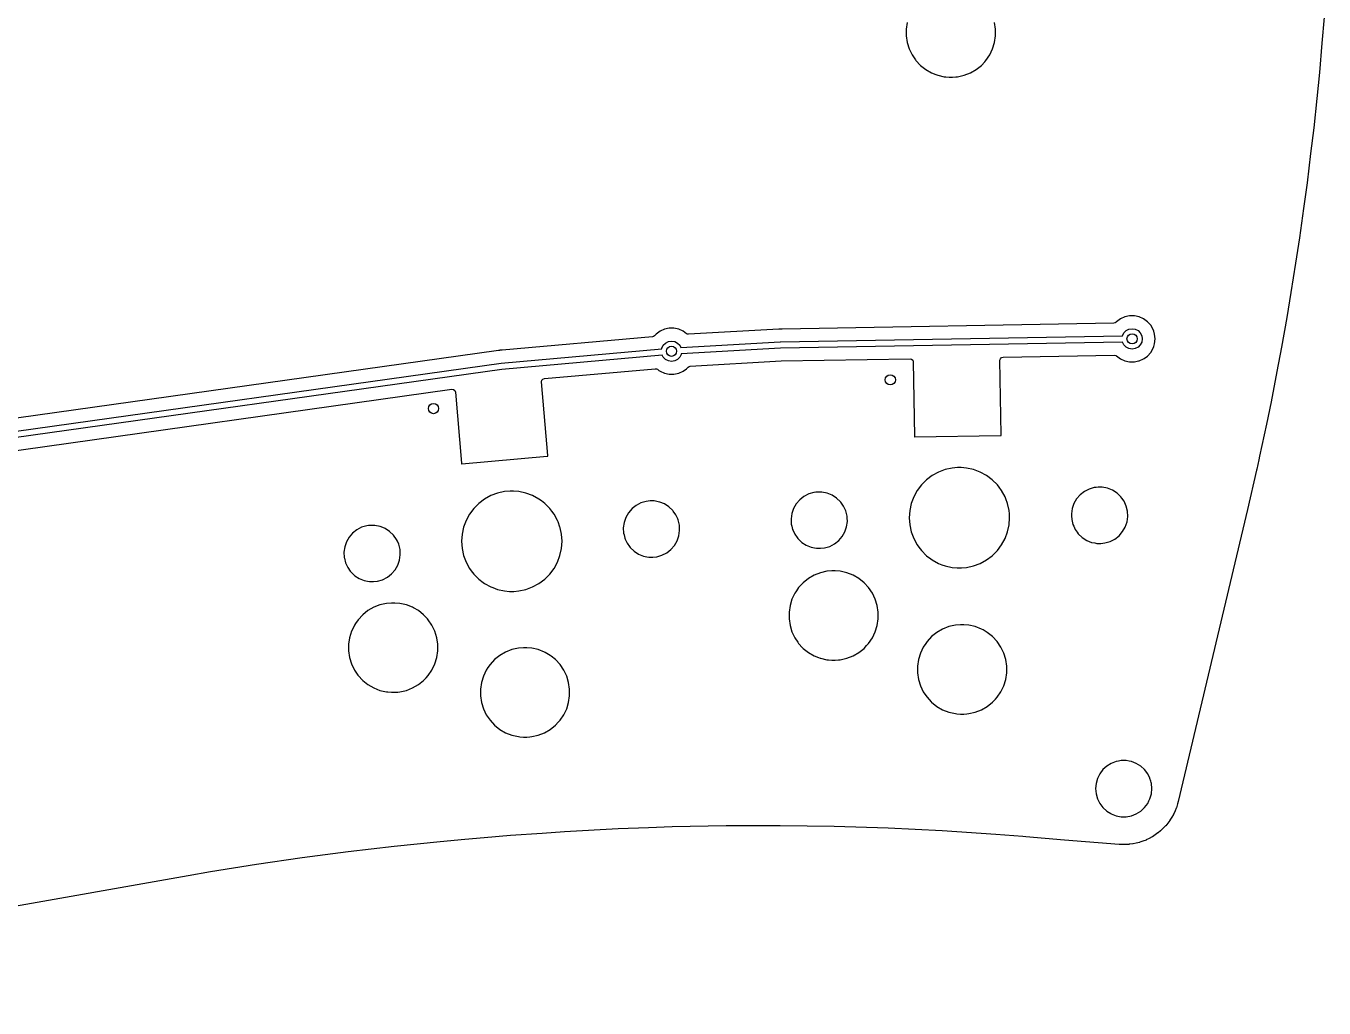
# Model space of a CAD drawing. Extents: x 1.95 to 9.87, y -5.96 to -1.39.
# Drawn here: x 7.847 to 9.851, y -5.888 to -4.372 of the extents above; entities that cross this region are included whole.
import ezdxf

# ---------------------------------------------------------------- set-up
doc = ezdxf.new("R2010")
doc.units = 0
doc.header["$MEASUREMENT"] = 0
doc.layers.add('BLACK', color=7, linetype='CONTINUOUS')

msp = doc.modelspace()

# ---------------------------------------------------------------- linework, layer by layer
at = {"layer": 'BLACK', "linetype": 'CONTINUOUS'}
for p, q in [((9.20792, -4.36652), (9.20638, -4.37673)), ((9.34421, -4.37673), (9.34267, -4.36652)), ((9.8515, -4.3582), (9.8482, -4.39845)), ((9.20638, -4.37673), (9.20638, -4.38706)), ((9.20638, -4.38706), (9.20792, -4.39727)), ((9.34267, -4.39727), (9.34421, -4.38706)), ((9.34421, -4.38706), (9.34421, -4.37673)), ((9.20792, -4.39727), (9.21096, -4.40714)), ((9.21096, -4.40714), (9.21544, -4.41645)), ((9.33515, -4.41645), (9.33963, -4.40714)), ((9.33963, -4.40714), (9.34267, -4.39727)), ((9.8482, -4.39847), (9.84425, -4.44354)), ((9.8482, -4.39845), (9.8482, -4.39847)), ((9.21544, -4.41645), (9.22058, -4.42398)), ((9.22058, -4.42398), (9.22126, -4.42499)), ((9.22126, -4.42499), (9.22828, -4.43255)), ((9.3223, -4.43256), (9.32759, -4.42686)), ((9.32759, -4.42686), (9.32933, -4.42499)), ((9.32933, -4.42499), (9.33515, -4.41645)), ((9.32933, -4.42499), (9.32933, -4.42499)), ((9.32933, -4.42499), (9.32933, -4.42499)), ((9.22828, -4.43255), (9.22829, -4.43256)), ((9.22829, -4.43256), (9.23636, -4.439)), ((9.23636, -4.439), (9.24531, -4.44416)), ((9.24531, -4.44416), (9.25193, -4.44676)), ((9.25193, -4.44676), (9.25489, -4.44792)), ((9.25489, -4.44792), (9.25492, -4.44794)), ((9.25492, -4.44794), (9.26499, -4.45023)), ((9.26499, -4.45023), (9.2672, -4.4504)), ((9.2672, -4.4504), (9.27272, -4.45081)), ((9.27787, -4.45081), (9.2827, -4.45045)), ((9.2827, -4.45045), (9.2856, -4.45023)), ((9.2856, -4.45023), (9.29567, -4.44794)), ((9.29567, -4.44794), (9.30528, -4.44416)), ((9.30528, -4.44416), (9.31423, -4.439)), ((9.31423, -4.439), (9.3223, -4.43256)), ((9.84425, -4.4436), (9.84024, -4.48366)), ((9.84425, -4.44354), (9.84425, -4.4436)), ((9.27272, -4.45081), (9.27272, -4.45081)), ((9.27272, -4.45081), (9.27787, -4.45081)), ((9.27787, -4.45081), (9.27787, -4.45081)), ((9.84024, -4.48369), (9.83551, -4.5288)), ((9.84024, -4.48366), (9.84024, -4.48369)), ((9.83551, -4.52886), (9.83081, -4.56868)), ((9.83551, -4.5288), (9.83551, -4.52886)), ((9.83081, -4.5687), (9.82529, -4.61389)), ((9.83081, -4.56868), (9.83081, -4.5687)), ((9.82528, -4.61396), (9.81991, -4.65344)), ((9.82529, -4.61389), (9.82528, -4.61396)), ((9.81991, -4.65346), (9.81359, -4.6988)), ((9.81991, -4.65344), (9.81991, -4.65346)), ((9.81358, -4.69887), (9.80757, -4.73788)), ((9.81359, -4.6988), (9.81358, -4.69887)), ((9.80757, -4.7379), (9.80041, -4.7835)), ((9.80757, -4.73788), (9.80757, -4.7379)), ((9.8004, -4.78357), (9.7938, -4.82188)), ((9.80041, -4.7835), (9.8004, -4.78357)), ((9.52697, -4.83086), (9.01477, -4.8398)), ((9.52891, -4.83042), (9.52697, -4.83086)), ((9.53052, -4.82925), (9.52891, -4.83042)), ((9.53119, -4.8285), (9.53052, -4.82925)), ((9.53722, -4.82412), (9.53119, -4.8285)), ((9.54402, -4.82109), (9.53722, -4.82412)), ((9.55131, -4.81954), (9.54402, -4.82109)), ((9.55877, -4.81954), (9.55131, -4.81954)), ((9.55131, -4.81954), (9.55131, -4.81954)), ((9.56606, -4.82109), (9.55877, -4.81954)), ((9.55877, -4.81954), (9.55877, -4.81954)), ((9.57286, -4.82412), (9.56606, -4.82109)), ((9.57889, -4.8285), (9.57286, -4.82412)), ((9.58388, -4.83404), (9.57889, -4.8285)), ((9.79379, -4.82189), (9.78575, -4.86795)), ((9.7938, -4.82188), (9.79379, -4.82189)), ((8.81741, -4.85043), (8.81596, -4.85153)), ((8.81994, -4.84761), (8.81741, -4.85043)), ((8.82597, -4.84323), (8.81994, -4.84761)), ((8.83278, -4.8402), (8.82597, -4.84323)), ((8.84007, -4.83865), (8.83278, -4.8402)), ((8.84752, -4.83865), (8.84007, -4.83865)), ((8.84007, -4.83865), (8.84007, -4.83865)), ((8.85481, -4.8402), (8.84752, -4.83865)), ((8.84752, -4.83865), (8.84752, -4.83865)), ((8.86162, -4.84323), (8.85481, -4.8402)), ((8.86683, -4.84701), (8.86162, -4.84323)), ((8.86832, -4.84775), (8.86683, -4.84701)), ((8.86998, -4.84794), (8.86832, -4.84775)), ((9.00939, -4.83996), (8.86998, -4.84794)), ((9.00981, -4.83992), (9.00939, -4.83996)), ((9.01008, -4.83988), (9.00981, -4.83992)), ((9.01105, -4.83987), (9.01008, -4.83988)), ((9.01124, -4.83986), (9.01105, -4.83987)), ((9.01378, -4.83971), (9.01124, -4.83986)), ((9.01198, -4.85956), (9.54003, -4.85034)), ((9.01477, -4.8398), (9.01378, -4.83971)), ((9.54003, -4.85034), (9.54006, -4.85013)), ((9.54006, -4.85013), (9.5423, -4.84574)), ((9.5423, -4.84574), (9.54578, -4.84225)), ((9.54578, -4.84225), (9.55017, -4.84002)), ((9.55017, -4.84002), (9.55504, -4.83924)), ((9.55504, -4.83924), (9.55991, -4.84002)), ((9.55991, -4.84002), (9.5643, -4.84225)), ((9.5643, -4.84225), (9.56778, -4.84574)), ((9.56778, -4.84574), (9.57002, -4.85013)), ((9.57002, -4.85013), (9.57079, -4.85499)), ((9.58761, -4.84049), (9.58388, -4.83404)), ((9.5885, -4.84323), (9.58761, -4.84049)), ((9.58991, -4.84758), (9.5885, -4.84323)), ((9.59069, -4.85499), (9.58991, -4.84758)), ((8.58076, -4.89223), (8.82861, -4.87054)), ((8.81421, -4.85202), (8.58197, -4.87234)), ((8.81596, -4.85153), (8.81421, -4.85202)), ((8.82861, -4.87054), (8.82882, -4.86923)), ((8.82882, -4.86923), (8.83106, -4.86484)), ((8.83106, -4.86484), (8.83454, -4.86136)), ((8.83454, -4.86136), (8.83893, -4.85912)), ((8.83893, -4.85912), (8.8438, -4.85835)), ((8.8438, -4.85835), (8.84866, -4.85912)), ((8.84866, -4.85912), (8.85305, -4.86136)), ((8.85305, -4.86136), (8.85654, -4.86484)), ((8.85654, -4.86484), (8.85832, -4.86834)), ((8.85832, -4.86834), (9.01178, -4.85956)), ((9.01225, -4.8694), (8.8589, -4.87817)), ((9.01178, -4.85956), (9.01192, -4.85958)), ((9.01192, -4.85958), (9.01198, -4.85956)), ((9.54023, -4.86018), (9.01225, -4.8694)), ((9.5423, -4.86425), (9.54023, -4.86018)), ((9.54578, -4.86773), (9.5423, -4.86425)), ((9.55017, -4.86997), (9.54578, -4.86773)), ((9.55504, -4.87074), (9.55017, -4.86997)), ((9.55991, -4.86997), (9.55504, -4.87074)), ((9.5643, -4.86773), (9.55991, -4.86997)), ((9.56778, -4.86425), (9.5643, -4.86773)), ((9.57002, -4.85986), (9.56778, -4.86425)), ((9.57079, -4.85499), (9.57002, -4.85986)), ((9.58388, -4.87595), (9.58761, -4.86949)), ((9.58761, -4.86949), (9.58856, -4.86657)), ((9.58856, -4.86657), (9.58991, -4.8624)), ((9.58991, -4.8624), (9.59069, -4.85499)), ((9.78574, -4.86802), (9.77867, -4.90514)), ((9.78575, -4.86795), (9.78574, -4.86802)), ((8.57669, -4.87289), (7.67052, -5.00025)), ((8.57704, -4.87283), (8.57669, -4.87289)), ((8.5775, -4.87273), (8.57704, -4.87283)), ((8.57827, -4.87266), (8.5775, -4.87273)), ((8.57853, -4.87263), (8.57827, -4.87266)), ((8.58084, -4.87231), (8.57853, -4.87263)), ((8.58101, -4.87233), (8.58084, -4.87231)), ((8.58197, -4.87234), (8.58101, -4.87233)), ((8.82952, -4.88034), (8.58175, -4.90202)), ((8.83106, -4.88336), (8.82952, -4.88034)), ((8.83454, -4.88684), (8.83106, -4.88336)), ((8.83893, -4.88908), (8.83454, -4.88684)), ((8.8438, -4.88985), (8.83893, -4.88908)), ((8.84866, -4.88908), (8.8438, -4.88985)), ((8.85305, -4.88684), (8.84866, -4.88908)), ((8.85654, -4.88336), (8.85305, -4.88684)), ((8.85877, -4.87897), (8.85654, -4.88336)), ((8.8589, -4.87817), (8.85877, -4.87897)), ((8.87268, -4.89712), (9.01289, -4.8891)), ((9.01289, -4.8891), (9.01308, -4.88909)), ((9.01308, -4.88909), (9.21212, -4.88562)), ((9.21212, -4.88562), (9.21457, -4.88623)), ((9.21457, -4.88623), (9.21639, -4.88798)), ((9.21639, -4.88798), (9.21709, -4.89041)), ((9.21709, -4.89041), (9.21909, -5.00542)), ((9.35096, -4.88807), (9.35158, -4.88562)), ((9.35297, -5.00306), (9.35096, -4.88807)), ((9.35158, -4.88562), (9.35333, -4.8838)), ((9.35333, -4.8838), (9.35576, -4.88311)), ((9.35576, -4.88311), (9.52769, -4.88011)), ((9.52769, -4.88011), (9.52972, -4.88051)), ((9.52972, -4.88051), (9.53073, -4.88124)), ((9.53073, -4.88124), (9.53077, -4.88118)), ((9.53077, -4.88118), (9.53722, -4.88586)), ((9.53722, -4.88586), (9.54402, -4.8889)), ((9.54402, -4.8889), (9.55131, -4.89045)), ((9.55131, -4.89045), (9.55131, -4.89045)), ((9.55131, -4.89045), (9.55877, -4.89045)), ((9.55877, -4.89045), (9.56514, -4.88909)), ((9.55877, -4.89045), (9.55877, -4.89045)), ((9.56514, -4.88909), (9.56606, -4.8889)), ((9.56606, -4.8889), (9.57286, -4.88586)), ((9.57286, -4.88586), (9.57361, -4.88532)), ((9.57361, -4.88532), (9.57889, -4.88148)), ((9.57889, -4.88148), (9.58388, -4.87595)), ((7.66064, -5.02153), (8.5805, -4.89225)), ((8.58175, -4.90202), (7.66201, -5.03128)), ((8.5805, -4.89225), (8.58068, -4.89226)), ((8.58068, -4.89226), (8.58076, -4.89223)), ((8.64734, -4.91606), (8.81858, -4.90108)), ((8.81858, -4.90108), (8.82031, -4.90124)), ((8.82031, -4.90124), (8.82187, -4.90199)), ((8.82187, -4.90199), (8.82431, -4.90377)), ((8.82431, -4.90377), (8.82597, -4.90497)), ((8.82597, -4.90497), (8.83278, -4.908)), ((8.83278, -4.908), (8.84007, -4.90955)), ((8.84007, -4.90955), (8.84007, -4.90955)), ((8.84007, -4.90955), (8.84752, -4.90955)), ((8.84752, -4.90955), (8.85238, -4.90852)), ((8.84752, -4.90955), (8.84752, -4.90955)), ((8.85238, -4.90852), (8.85481, -4.908)), ((8.85481, -4.908), (8.86162, -4.90497)), ((8.86162, -4.90497), (8.86698, -4.90108)), ((8.86698, -4.90108), (8.86765, -4.90059)), ((8.86765, -4.90059), (8.86933, -4.89872)), ((8.86933, -4.89872), (8.87085, -4.89759)), ((8.87085, -4.89759), (8.87268, -4.89712)), ((9.77866, -4.90515), (9.76963, -4.95213)), ((9.77867, -4.90514), (9.77866, -4.90515)), ((8.6429, -4.92135), (8.64334, -4.91886)), ((8.65285, -5.03505), (8.6429, -4.92135)), ((8.64334, -4.91886), (8.64496, -4.91693)), ((8.64496, -4.91693), (8.64734, -4.91606)), ((7.67745, -5.04901), (8.50433, -4.9328)), ((8.50433, -4.9328), (8.50692, -4.93314)), ((8.50692, -4.93314), (8.50896, -4.93476)), ((8.50896, -4.93476), (8.50988, -4.93721)), ((8.50988, -4.93721), (8.51946, -5.04675)), ((9.76962, -4.95221), (9.76241, -4.98669)), ((9.76963, -4.95213), (9.76962, -4.95221)), ((9.76241, -4.98669), (9.75205, -5.03603)), ((9.21909, -5.00542), (9.21909, -5.00545)), ((9.21909, -5.00545), (9.21911, -5.00638)), ((9.21911, -5.00638), (9.21911, -5.00638)), ((9.21911, -5.00638), (9.21912, -5.0064)), ((9.21912, -5.0064), (9.21913, -5.0064)), ((9.21913, -5.0064), (9.2195, -5.00639)), ((9.21913, -5.0064), (9.21913, -5.0064)), ((9.2195, -5.00639), (9.35199, -5.00408)), ((9.35199, -5.00408), (9.352, -5.00408)), ((9.352, -5.00408), (9.35297, -5.00406)), ((9.352, -5.00408), (9.352, -5.00408)), ((9.35297, -5.00307), (9.35297, -5.00306)), ((9.35299, -5.00404), (9.35297, -5.00307)), ((9.35297, -5.00307), (9.35297, -5.00307)), ((9.35297, -5.00406), (9.35297, -5.00407)), ((9.35297, -5.00407), (9.35298, -5.00406)), ((9.35298, -5.00406), (9.35299, -5.00406)), ((9.35299, -5.00405), (9.35299, -5.00404)), ((9.35299, -5.00406), (9.35299, -5.00405)), ((8.51946, -5.04675), (8.51946, -5.04677)), ((8.51946, -5.04677), (8.51954, -5.0477)), ((8.51954, -5.0477), (8.51955, -5.04771)), ((8.51955, -5.04771), (8.51955, -5.04772)), ((8.51955, -5.04772), (8.51956, -5.04772)), ((8.51956, -5.04772), (8.51988, -5.04769)), ((8.51956, -5.04772), (8.51956, -5.04772)), ((8.51956, -5.04772), (8.51956, -5.04772)), ((8.51956, -5.04772), (8.51956, -5.04772)), ((8.51988, -5.04769), (8.51989, -5.04769)), ((8.51989, -5.04769), (8.65194, -5.03614)), ((8.65194, -5.03614), (8.65195, -5.03614)), ((8.65195, -5.03614), (8.65291, -5.03606)), ((8.65195, -5.03614), (8.65195, -5.03614)), ((8.65285, -5.03507), (8.65285, -5.03505)), ((8.6529, -5.03567), (8.65285, -5.03507)), ((8.65295, -5.03597), (8.6529, -5.03567)), ((8.65291, -5.03606), (8.65293, -5.03605)), ((8.65291, -5.03606), (8.65291, -5.03606)), ((8.65291, -5.03606), (8.65291, -5.03606)), ((8.65293, -5.03605), (8.65294, -5.036)), ((8.65293, -5.03605), (8.65293, -5.03605)), ((8.65294, -5.036), (8.65295, -5.03597)), ((9.75076, -5.04168), (9.74746, -5.05618)), ((9.75203, -5.03611), (9.75076, -5.04168)), ((9.75205, -5.03603), (9.75203, -5.03611)), ((9.24644, -5.06594), (9.23758, -5.07257)), ((9.25615, -5.06063), (9.24644, -5.06594)), ((9.26652, -5.05677), (9.25615, -5.06063)), ((9.27733, -5.05441), (9.26652, -5.05677)), ((9.28561, -5.05382), (9.27733, -5.05441)), ((9.29114, -5.05382), (9.28561, -5.05382)), ((9.28561, -5.05382), (9.28561, -5.05382)), ((9.29941, -5.05441), (9.29114, -5.05382)), ((9.29114, -5.05382), (9.29114, -5.05382)), ((9.31022, -5.05677), (9.29941, -5.05441)), ((9.32059, -5.06063), (9.31022, -5.05677)), ((9.3303, -5.06594), (9.32059, -5.06063)), ((9.33039, -5.066), (9.3303, -5.06594)), ((9.33916, -5.07257), (9.33039, -5.066)), ((9.74708, -5.05788), (9.73325, -5.11852)), ((9.74746, -5.05618), (9.74708, -5.05788)), ((9.74708, -5.05788), (9.74708, -5.05788)), ((8.58604, -5.09079), (8.57523, -5.09314)), ((8.59432, -5.0902), (8.58604, -5.09079)), ((8.59984, -5.0902), (8.59432, -5.0902)), ((8.59432, -5.0902), (8.59432, -5.0902)), ((8.60812, -5.09079), (8.59984, -5.0902)), ((8.59984, -5.0902), (8.59984, -5.0902)), ((8.61893, -5.09314), (8.60812, -5.09079)), ((9.06637, -5.09193), (9.06363, -5.09219)), ((9.0698, -5.0916), (9.06637, -5.09193)), ((9.07601, -5.0916), (9.0698, -5.0916)), ((9.08414, -5.09317), (9.07601, -5.0916)), ((9.07601, -5.0916), (9.07601, -5.0916)), ((9.22312, -5.08925), (9.21782, -5.09896)), ((9.22976, -5.08039), (9.22312, -5.08925)), ((9.23758, -5.07257), (9.22976, -5.08039)), ((9.34699, -5.08039), (9.33916, -5.07257)), ((9.34972, -5.08404), (9.34699, -5.08039)), ((9.35362, -5.08925), (9.34972, -5.08404)), ((9.35892, -5.09896), (9.35362, -5.08925)), ((9.48132, -5.09076), (9.47482, -5.09588)), ((9.48869, -5.08697), (9.48132, -5.09076)), ((9.49663, -5.08463), (9.48869, -5.08697)), ((9.49938, -5.08437), (9.49663, -5.08463)), ((9.50281, -5.08404), (9.49938, -5.08437)), ((9.50902, -5.08404), (9.50281, -5.08404)), ((9.51715, -5.08561), (9.50902, -5.08404)), ((9.50902, -5.08404), (9.50902, -5.08404)), ((9.51731, -5.08568), (9.51715, -5.08561)), ((9.51715, -5.08561), (9.51715, -5.08561)), ((9.51715, -5.08561), (9.51715, -5.08561)), ((9.52483, -5.08869), (9.51731, -5.08568)), ((9.5318, -5.09316), (9.52483, -5.08869)), ((8.54629, -5.10895), (8.53847, -5.11677)), ((8.55515, -5.10231), (8.54629, -5.10895)), ((8.56486, -5.09701), (8.55515, -5.10231)), ((8.57523, -5.09314), (8.56486, -5.09701)), ((8.6293, -5.09701), (8.61893, -5.09314)), ((8.63901, -5.10231), (8.6293, -5.09701)), ((8.64278, -5.10514), (8.63901, -5.10231)), ((8.64787, -5.10895), (8.64278, -5.10514)), ((8.6557, -5.11677), (8.64787, -5.10895)), ((8.78924, -5.11205), (8.78273, -5.11716)), ((8.7966, -5.10825), (8.78924, -5.11205)), ((8.80455, -5.10592), (8.7966, -5.10825)), ((8.80762, -5.10562), (8.80455, -5.10592)), ((8.81073, -5.10533), (8.80762, -5.10562)), ((8.81693, -5.10533), (8.81073, -5.10533)), ((8.82507, -5.10689), (8.81693, -5.10533)), ((8.81693, -5.10533), (8.81693, -5.10533)), ((8.82556, -5.10709), (8.82507, -5.10689)), ((8.82507, -5.10689), (8.82507, -5.10689)), ((8.82507, -5.10689), (8.82507, -5.10689)), ((8.83275, -5.10997), (8.82556, -5.10709)), ((8.83972, -5.11445), (8.83275, -5.10997)), ((9.03639, -5.1097), (9.03225, -5.11687)), ((9.04181, -5.10344), (9.03639, -5.1097)), ((9.04832, -5.09832), (9.04181, -5.10344)), ((9.05568, -5.09452), (9.04832, -5.09832)), ((9.06363, -5.09219), (9.05568, -5.09452)), ((9.08431, -5.09323), (9.08414, -5.09317)), ((9.08414, -5.09317), (9.08414, -5.09317)), ((9.08414, -5.09317), (9.08414, -5.09317)), ((9.09183, -5.09625), (9.08431, -5.09323)), ((9.0988, -5.10072), (9.09183, -5.09625)), ((9.10479, -5.10644), (9.0988, -5.10072)), ((9.0988, -5.10072), (9.0988, -5.10072)), ((9.0988, -5.10072), (9.0988, -5.10072)), ((9.10512, -5.10689), (9.10479, -5.10644)), ((9.10959, -5.11318), (9.10512, -5.10689)), ((9.21395, -5.10933), (9.2116, -5.12015)), ((9.21782, -5.09896), (9.21395, -5.10933)), ((9.36011, -5.10214), (9.35892, -5.09896)), ((9.36279, -5.10933), (9.36011, -5.10214)), ((9.36514, -5.12015), (9.36279, -5.10933)), ((9.46525, -5.10931), (9.46254, -5.11714)), ((9.46939, -5.10214), (9.46525, -5.10931)), ((9.47482, -5.09588), (9.46939, -5.10214)), ((9.53779, -5.09888), (9.5318, -5.09316)), ((9.5318, -5.09316), (9.5318, -5.09316)), ((9.5318, -5.09316), (9.5318, -5.09316)), ((9.53915, -5.10079), (9.53779, -5.09888)), ((9.5426, -5.10562), (9.53915, -5.10079)), ((9.54604, -5.11316), (9.5426, -5.10562)), ((9.5426, -5.10562), (9.5426, -5.10562)), ((9.5426, -5.10562), (9.5426, -5.10562)), ((8.53183, -5.12563), (8.52653, -5.13534)), ((8.53847, -5.11677), (8.53183, -5.12563)), ((8.65907, -5.12127), (8.6557, -5.11677)), ((8.66233, -5.12563), (8.65907, -5.12127)), ((8.66763, -5.13534), (8.66233, -5.12563)), ((8.77317, -5.13059), (8.77046, -5.13842)), ((8.77731, -5.12342), (8.77317, -5.13059)), ((8.78273, -5.11716), (8.77731, -5.12342)), ((8.84571, -5.12016), (8.83972, -5.11445)), ((8.83972, -5.11445), (8.83972, -5.11445)), ((8.83972, -5.11445), (8.83972, -5.11445)), ((8.84645, -5.12121), (8.84571, -5.12016)), ((8.85052, -5.12691), (8.84645, -5.12121)), ((8.85325, -5.13289), (8.85052, -5.12691)), ((8.85052, -5.12691), (8.85052, -5.12691)), ((8.85052, -5.12691), (8.85052, -5.12691)), ((9.02954, -5.12469), (9.02836, -5.13289)), ((9.03225, -5.11687), (9.02954, -5.12469)), ((9.11303, -5.12072), (9.10959, -5.11318)), ((9.10959, -5.11318), (9.10959, -5.11318)), ((9.10959, -5.11318), (9.10959, -5.11318)), ((9.11499, -5.12876), (9.11303, -5.12072)), ((9.1151, -5.13118), (9.11499, -5.12876)), ((9.11538, -5.13704), (9.1151, -5.13118)), ((9.2116, -5.12015), (9.21081, -5.13118)), ((9.21081, -5.13118), (9.2116, -5.14222)), ((9.36551, -5.12533), (9.36514, -5.12015)), ((9.36514, -5.14222), (9.36593, -5.13118)), ((9.36593, -5.13118), (9.36551, -5.12533)), ((9.46254, -5.11714), (9.46136, -5.12533)), ((9.46136, -5.12533), (9.46153, -5.12887)), ((9.46136, -5.12533), (9.46136, -5.12533)), ((9.46153, -5.12887), (9.46176, -5.1336)), ((9.54799, -5.12121), (9.54604, -5.11316)), ((9.54721, -5.13767), (9.54838, -5.12948)), ((9.54838, -5.12948), (9.54799, -5.12121)), ((9.73324, -5.11856), (9.62642, -5.56937)), ((9.73325, -5.11852), (9.73324, -5.11856)), ((8.35782, -5.14979), (8.35131, -5.15491)), ((8.36518, -5.146), (8.35782, -5.14979)), ((8.37313, -5.14366), (8.36518, -5.146)), ((8.37587, -5.1434), (8.37313, -5.14366)), ((8.37931, -5.14307), (8.37587, -5.1434)), ((8.38551, -5.14307), (8.37931, -5.14307)), ((8.39364, -5.14464), (8.38551, -5.14307)), ((8.38551, -5.14307), (8.38551, -5.14307)), ((8.39557, -5.14541), (8.39364, -5.14464)), ((8.39364, -5.14464), (8.39364, -5.14464)), ((8.39364, -5.14464), (8.39364, -5.14464)), ((8.40133, -5.14772), (8.39557, -5.14541)), ((8.4083, -5.15219), (8.40133, -5.14772)), ((8.41429, -5.15791), (8.4083, -5.15219)), ((8.4083, -5.15219), (8.4083, -5.15219)), ((8.4083, -5.15219), (8.4083, -5.15219)), ((8.52266, -5.14571), (8.52031, -5.15652)), ((8.52653, -5.13534), (8.52266, -5.14571)), ((8.66853, -5.13774), (8.66763, -5.13534)), ((8.6715, -5.14571), (8.66853, -5.13774)), ((8.6717, -5.14662), (8.6715, -5.14571)), ((8.67385, -5.15652), (8.6717, -5.14662)), ((8.77046, -5.13842), (8.76928, -5.14662)), ((8.76928, -5.14662), (8.76968, -5.15489)), ((8.85396, -5.13444), (8.85325, -5.13289)), ((8.85591, -5.14249), (8.85396, -5.13444)), ((8.85513, -5.15896), (8.8563, -5.15076)), ((8.8563, -5.15076), (8.85591, -5.14249)), ((9.02836, -5.13289), (9.02836, -5.13289)), ((9.02836, -5.13289), (9.02848, -5.13534)), ((9.02848, -5.13534), (9.02875, -5.14116)), ((9.02875, -5.14116), (9.02955, -5.14445)), ((9.02955, -5.14445), (9.03071, -5.14921)), ((9.03071, -5.14921), (9.03158, -5.15111)), ((9.03158, -5.15111), (9.03415, -5.15674)), ((9.11149, -5.15306), (9.1142, -5.14523)), ((9.1142, -5.14523), (9.11538, -5.13704)), ((9.2116, -5.14222), (9.21395, -5.15303)), ((9.36279, -5.15303), (9.36514, -5.14222)), ((9.46176, -5.1336), (9.46177, -5.13367)), ((9.46177, -5.13367), (9.46371, -5.14165)), ((9.46371, -5.14165), (9.46499, -5.14445)), ((9.46499, -5.14445), (9.46715, -5.14918)), ((9.46715, -5.14918), (9.47007, -5.15328)), ((9.54036, -5.15267), (9.5445, -5.1455)), ((9.5445, -5.1455), (9.54721, -5.13767)), ((8.34175, -5.16834), (8.33904, -5.17616)), ((8.34589, -5.16117), (8.34175, -5.16834)), ((8.35131, -5.15491), (8.34589, -5.16117)), ((8.41909, -5.16465), (8.41429, -5.15791)), ((8.41429, -5.15791), (8.41429, -5.15791)), ((8.42042, -5.16756), (8.41909, -5.16465)), ((8.41909, -5.16465), (8.41909, -5.16465)), ((8.41909, -5.16465), (8.41909, -5.16465)), ((8.42253, -5.17219), (8.42042, -5.16756)), ((8.42449, -5.18024), (8.42253, -5.17219)), ((8.52031, -5.15652), (8.51952, -5.16756)), ((8.51952, -5.16756), (8.52031, -5.1786)), ((8.67464, -5.16756), (8.67385, -5.15652)), ((8.67385, -5.1786), (8.67464, -5.16756)), ((8.76968, -5.15489), (8.77036, -5.15772)), ((8.77036, -5.15772), (8.77163, -5.16294)), ((8.77163, -5.16294), (8.77233, -5.16446)), ((8.77233, -5.16446), (8.77507, -5.17047)), ((8.77507, -5.17047), (8.77863, -5.17547)), ((8.84828, -5.17396), (8.85242, -5.16678)), ((8.85242, -5.16678), (8.85513, -5.15896)), ((9.03415, -5.15674), (9.03768, -5.16171)), ((9.03768, -5.16171), (9.03895, -5.16349)), ((9.03895, -5.16349), (9.04494, -5.1692)), ((9.04494, -5.1692), (9.04494, -5.1692)), ((9.04494, -5.1692), (9.04494, -5.1692)), ((9.04494, -5.1692), (9.05191, -5.17368)), ((9.08806, -5.1754), (9.09542, -5.17161)), ((9.09542, -5.17161), (9.10193, -5.16649)), ((9.10193, -5.16649), (9.10735, -5.16023)), ((9.10735, -5.16023), (9.11149, -5.15306)), ((9.21395, -5.15303), (9.21782, -5.1634)), ((9.21782, -5.1634), (9.22312, -5.17312)), ((9.35362, -5.17312), (9.35892, -5.1634)), ((9.35892, -5.1634), (9.36279, -5.15303)), ((9.47007, -5.15328), (9.47195, -5.15593)), ((9.47195, -5.15593), (9.47795, -5.16164)), ((9.47795, -5.16164), (9.47795, -5.16164)), ((9.47795, -5.16164), (9.47795, -5.16164)), ((9.47795, -5.16164), (9.48491, -5.16612)), ((9.48491, -5.16612), (9.48491, -5.16612)), ((9.48491, -5.16612), (9.4926, -5.1692)), ((9.4926, -5.1692), (9.49767, -5.17018)), ((9.49767, -5.17018), (9.50073, -5.17077)), ((9.50073, -5.17077), (9.50073, -5.17077)), ((9.50073, -5.17077), (9.50694, -5.17077)), ((9.50694, -5.17077), (9.51312, -5.17018)), ((9.50694, -5.17077), (9.50694, -5.17077)), ((9.51312, -5.17018), (9.52106, -5.16784)), ((9.52106, -5.16784), (9.52842, -5.16405)), ((9.52842, -5.16405), (9.53493, -5.15893)), ((9.53493, -5.15893), (9.54036, -5.15267)), ((8.33904, -5.17616), (8.33786, -5.18436)), ((8.33786, -5.18436), (8.33825, -5.19263)), ((8.4237, -5.1967), (8.42488, -5.18851)), ((8.42488, -5.18851), (8.42449, -5.18024)), ((8.52031, -5.1786), (8.52266, -5.18941)), ((8.52266, -5.18941), (8.52653, -5.19978)), ((8.66763, -5.19978), (8.6715, -5.18941)), ((8.6715, -5.18941), (8.67385, -5.1786)), ((8.77863, -5.17547), (8.77987, -5.17722)), ((8.77987, -5.17722), (8.78587, -5.18293)), ((8.78587, -5.18293), (8.78587, -5.18293)), ((8.78587, -5.18293), (8.78587, -5.18293)), ((8.78587, -5.18293), (8.79283, -5.18741)), ((8.79283, -5.18741), (8.79283, -5.18741)), ((8.79283, -5.18741), (8.80052, -5.19048)), ((8.80052, -5.19048), (8.80559, -5.19146)), ((8.80559, -5.19146), (8.80865, -5.19205)), ((8.80865, -5.19205), (8.80865, -5.19205)), ((8.80865, -5.19205), (8.81486, -5.19205)), ((8.81486, -5.19205), (8.82104, -5.19146)), ((8.81486, -5.19205), (8.81486, -5.19205)), ((8.82104, -5.19146), (8.82898, -5.18913)), ((8.82898, -5.18913), (8.83634, -5.18533)), ((8.83634, -5.18533), (8.84285, -5.18022)), ((8.84285, -5.18022), (8.84828, -5.17396)), ((9.05191, -5.17368), (9.05191, -5.17368)), ((9.05191, -5.17368), (9.0596, -5.17676)), ((9.0596, -5.17676), (9.06467, -5.17773)), ((9.06467, -5.17773), (9.06773, -5.17832)), ((9.06773, -5.17832), (9.06773, -5.17832)), ((9.06773, -5.17832), (9.07394, -5.17832)), ((9.07394, -5.17832), (9.08011, -5.17773)), ((9.07394, -5.17832), (9.07394, -5.17832)), ((9.08011, -5.17773), (9.08806, -5.1754)), ((9.22312, -5.17312), (9.2259, -5.17682)), ((9.2259, -5.17682), (9.22976, -5.18197)), ((9.22976, -5.18197), (9.23758, -5.1898)), ((9.23758, -5.1898), (9.24407, -5.19466)), ((9.3303, -5.19643), (9.33916, -5.1898)), ((9.33916, -5.1898), (9.34699, -5.18197)), ((9.34699, -5.18197), (9.35362, -5.17312)), ((8.33825, -5.19263), (8.33855, -5.19384)), ((8.33855, -5.19384), (8.34021, -5.20068)), ((8.34021, -5.20068), (8.34161, -5.20374)), ((8.34161, -5.20374), (8.34365, -5.20821)), ((8.34365, -5.20821), (8.34769, -5.2139)), ((8.41143, -5.21796), (8.41685, -5.2117)), ((8.41685, -5.2117), (8.42099, -5.20453)), ((8.42099, -5.20453), (8.4237, -5.1967)), ((8.52653, -5.19978), (8.53183, -5.20949)), ((8.53183, -5.20949), (8.53458, -5.21316)), ((8.6557, -5.21835), (8.66233, -5.20949)), ((8.66233, -5.20949), (8.66763, -5.19978)), ((9.24407, -5.19466), (9.24644, -5.19643)), ((9.24644, -5.19643), (9.25615, -5.20173)), ((9.25615, -5.20173), (9.26134, -5.20367)), ((9.26134, -5.20367), (9.26652, -5.2056)), ((9.26652, -5.2056), (9.27733, -5.20795)), ((9.27733, -5.20795), (9.28502, -5.2085)), ((9.28502, -5.2085), (9.28561, -5.20855)), ((9.28561, -5.20855), (9.28561, -5.20855)), ((9.28561, -5.20855), (9.29114, -5.20855)), ((9.29114, -5.20855), (9.29169, -5.20851)), ((9.29114, -5.20855), (9.29114, -5.20855)), ((9.29169, -5.20851), (9.29941, -5.20795)), ((9.29941, -5.20795), (9.31022, -5.2056)), ((9.31022, -5.2056), (9.32059, -5.20173)), ((9.32059, -5.20173), (9.3303, -5.19643)), ((8.34769, -5.2139), (8.34845, -5.21496)), ((8.34845, -5.21496), (8.35444, -5.22067)), ((8.35444, -5.22067), (8.35444, -5.22067)), ((8.35444, -5.22067), (8.35444, -5.22067)), ((8.35444, -5.22067), (8.36141, -5.22515)), ((8.36141, -5.22515), (8.36141, -5.22515)), ((8.36141, -5.22515), (8.3691, -5.22823)), ((8.3691, -5.22823), (8.37417, -5.22921)), ((8.37417, -5.22921), (8.37723, -5.2298)), ((8.37723, -5.2298), (8.37723, -5.2298)), ((8.37723, -5.2298), (8.38344, -5.2298)), ((8.38344, -5.2298), (8.38961, -5.22921)), ((8.38344, -5.2298), (8.38344, -5.2298)), ((8.38961, -5.22921), (8.39756, -5.22687)), ((8.39756, -5.22687), (8.40492, -5.22308)), ((8.40492, -5.22308), (8.41143, -5.21796)), ((8.53458, -5.21316), (8.53847, -5.21835)), ((8.53847, -5.21835), (8.54629, -5.22618)), ((8.54629, -5.22618), (8.55287, -5.2311)), ((8.55287, -5.2311), (8.55515, -5.23281)), ((8.63901, -5.23281), (8.64787, -5.22618)), ((8.64787, -5.22618), (8.6557, -5.21835)), ((9.04712, -5.23157), (9.0401, -5.23914)), ((9.0552, -5.22513), (9.04712, -5.23157)), ((9.06414, -5.21997), (9.0552, -5.22513)), ((9.07376, -5.21619), (9.06414, -5.21997)), ((9.08383, -5.2139), (9.07376, -5.21619)), ((9.09155, -5.21332), (9.08383, -5.2139)), ((9.09671, -5.21332), (9.09155, -5.21332)), ((9.09155, -5.21332), (9.09155, -5.21332)), ((9.10443, -5.2139), (9.09671, -5.21332)), ((9.09671, -5.21332), (9.09671, -5.21332)), ((9.1145, -5.21619), (9.10443, -5.2139)), ((9.12411, -5.21997), (9.1145, -5.21619)), ((9.13306, -5.22513), (9.12411, -5.21997)), ((9.14114, -5.23157), (9.13306, -5.22513)), ((9.13306, -5.22513), (9.13306, -5.22513)), ((9.14816, -5.23914), (9.14114, -5.23157)), ((9.14114, -5.23157), (9.14114, -5.23157)), ((9.14114, -5.23157), (9.14114, -5.23157)), ((8.55515, -5.23281), (8.56486, -5.23811)), ((8.56486, -5.23811), (8.56756, -5.23912)), ((8.56756, -5.23912), (8.57523, -5.24198)), ((8.57523, -5.24198), (8.58604, -5.24433)), ((8.58604, -5.24433), (8.59373, -5.24488)), ((8.59373, -5.24488), (8.59432, -5.24492)), ((8.59432, -5.24492), (8.59432, -5.24492)), ((8.59432, -5.24492), (8.59984, -5.24492)), ((8.59984, -5.24492), (8.6004, -5.24488)), ((8.59984, -5.24492), (8.59984, -5.24492)), ((8.6004, -5.24488), (8.60812, -5.24433)), ((8.60812, -5.24433), (8.61893, -5.24198)), ((8.61893, -5.24198), (8.6293, -5.23811)), ((8.6293, -5.23811), (8.63901, -5.23281)), ((9.03428, -5.24768), (9.03025, -5.25603)), ((9.03573, -5.24555), (9.03428, -5.24768)), ((9.03663, -5.24423), (9.03573, -5.24555)), ((9.0401, -5.23914), (9.03663, -5.24423)), ((9.15398, -5.24768), (9.14816, -5.23914)), ((9.14816, -5.23914), (9.14816, -5.23914)), ((9.14816, -5.23914), (9.14816, -5.23914)), ((9.15846, -5.25699), (9.15398, -5.24768)), ((8.38386, -5.26953), (8.37492, -5.27469)), ((8.39348, -5.26575), (8.38386, -5.26953)), ((8.40355, -5.26346), (8.39348, -5.26575)), ((8.41127, -5.26288), (8.40355, -5.26346)), ((8.41643, -5.26288), (8.41127, -5.26288)), ((8.41127, -5.26288), (8.41127, -5.26288)), ((8.42415, -5.26346), (8.41643, -5.26288)), ((8.41643, -5.26288), (8.41643, -5.26288)), ((8.43422, -5.26575), (8.42415, -5.26346)), ((8.44383, -5.26953), (8.43422, -5.26575)), ((8.44511, -5.27027), (8.44383, -5.26953)), ((8.44383, -5.26953), (8.44383, -5.26953)), ((8.44383, -5.26953), (8.44383, -5.26953)), ((8.45278, -5.27469), (8.44511, -5.27027)), ((9.02675, -5.26686), (9.02521, -5.27707)), ((9.0298, -5.25699), (9.02675, -5.26686)), ((9.03025, -5.25603), (9.0298, -5.25699)), ((9.16151, -5.26686), (9.15846, -5.25699)), ((9.16305, -5.27707), (9.16151, -5.26686)), ((8.35982, -5.2887), (8.35586, -5.29451)), ((8.36684, -5.28113), (8.35982, -5.2887)), ((8.37492, -5.27469), (8.36684, -5.28113)), ((8.46086, -5.28113), (8.45278, -5.27469)), ((8.45278, -5.27469), (8.45278, -5.27469)), ((8.46667, -5.2874), (8.46086, -5.28113)), ((8.46086, -5.28113), (8.46086, -5.28113)), ((8.46086, -5.28113), (8.46086, -5.28113)), ((8.46788, -5.2887), (8.46667, -5.2874)), ((8.4737, -5.29724), (8.46788, -5.2887)), ((8.46788, -5.2887), (8.46788, -5.2887)), ((8.46788, -5.2887), (8.46788, -5.2887)), ((9.02521, -5.27707), (9.02521, -5.2874)), ((9.02521, -5.2874), (9.02675, -5.29761)), ((9.16151, -5.29761), (9.16305, -5.2874)), ((9.16305, -5.2874), (9.16305, -5.27707)), ((8.34952, -5.30655), (8.34647, -5.31642)), ((8.35188, -5.30163), (8.34952, -5.30655)), ((8.354, -5.29724), (8.35188, -5.30163)), ((8.35407, -5.29713), (8.354, -5.29724)), ((8.35586, -5.29451), (8.35407, -5.29713)), ((8.47818, -5.30655), (8.4737, -5.29724)), ((8.48123, -5.31642), (8.47818, -5.30655)), ((9.02675, -5.29761), (9.0298, -5.30748)), ((9.0298, -5.30748), (9.03428, -5.31679)), ((9.15398, -5.31679), (9.15846, -5.30748)), ((9.15846, -5.30748), (9.16151, -5.29761)), ((9.25353, -5.3083), (9.24545, -5.31474)), ((9.26247, -5.30313), (9.25353, -5.3083)), ((9.27209, -5.29936), (9.26247, -5.30313)), ((9.28216, -5.29706), (9.27209, -5.29936)), ((9.28988, -5.29648), (9.28216, -5.29706)), ((9.29504, -5.29648), (9.28988, -5.29648)), ((9.28988, -5.29648), (9.28988, -5.29648)), ((9.30276, -5.29706), (9.29504, -5.29648)), ((9.29504, -5.29648), (9.29504, -5.29648)), ((9.31283, -5.29936), (9.30276, -5.29706)), ((9.32245, -5.30313), (9.31283, -5.29936)), ((9.32484, -5.30452), (9.32245, -5.30313)), ((9.32245, -5.30313), (9.32245, -5.30313)), ((9.32245, -5.30313), (9.32245, -5.30313)), ((9.33139, -5.3083), (9.32484, -5.30452)), ((9.33148, -5.30836), (9.33139, -5.3083)), ((9.33947, -5.31474), (9.33148, -5.30836)), ((8.34647, -5.31642), (8.34493, -5.32663)), ((8.34493, -5.32663), (8.34493, -5.33696)), ((8.48277, -5.32663), (8.48123, -5.31642)), ((8.48277, -5.33696), (8.48277, -5.32663)), ((8.6072, -5.33258), (8.59713, -5.33488)), ((8.61492, -5.33201), (8.6072, -5.33258)), ((8.62008, -5.33201), (8.61492, -5.33201)), ((8.61492, -5.33201), (8.61492, -5.33201)), ((8.6278, -5.33258), (8.62008, -5.33201)), ((8.62008, -5.33201), (8.62008, -5.33201)), ((8.63787, -5.33488), (8.6278, -5.33258)), ((9.03428, -5.31679), (9.03886, -5.32352)), ((9.03886, -5.32352), (9.0401, -5.32532)), ((9.0401, -5.32532), (9.04621, -5.33192)), ((9.04621, -5.33192), (9.04712, -5.3329)), ((9.14114, -5.3329), (9.14504, -5.32868)), ((9.14504, -5.32868), (9.14816, -5.32532)), ((9.14816, -5.32532), (9.15398, -5.31679)), ((9.14816, -5.32532), (9.14816, -5.32532)), ((9.14816, -5.32532), (9.14816, -5.32532)), ((9.23261, -5.33084), (9.22813, -5.34015)), ((9.23637, -5.32532), (9.23261, -5.33084)), ((9.23843, -5.32231), (9.23637, -5.32532)), ((9.24545, -5.31474), (9.23843, -5.32231)), ((9.34649, -5.32231), (9.33947, -5.31474)), ((9.33947, -5.31474), (9.33947, -5.31474)), ((9.33947, -5.31474), (9.33947, -5.31474)), ((9.35231, -5.33084), (9.34649, -5.32231)), ((9.34649, -5.32231), (9.34649, -5.32231)), ((9.34649, -5.32231), (9.34649, -5.32231)), ((9.35679, -5.34015), (9.35231, -5.33084)), ((8.34493, -5.33696), (8.34647, -5.34717)), ((8.34647, -5.34717), (8.34952, -5.35704)), ((8.47818, -5.35704), (8.48123, -5.34717)), ((8.48123, -5.34717), (8.48277, -5.33696)), ((8.57049, -5.35026), (8.56347, -5.35783)), ((8.57857, -5.34382), (8.57049, -5.35026)), ((8.58751, -5.33866), (8.57857, -5.34382)), ((8.59713, -5.33488), (8.58751, -5.33866)), ((8.64748, -5.33866), (8.63787, -5.33488)), ((8.64866, -5.33934), (8.64748, -5.33866)), ((8.64748, -5.33866), (8.64748, -5.33866)), ((8.64748, -5.33866), (8.64748, -5.33866)), ((8.65643, -5.34382), (8.64866, -5.33934)), ((8.6581, -5.34516), (8.65643, -5.34382)), ((8.66451, -5.35026), (8.6581, -5.34516)), ((8.67153, -5.35783), (8.66451, -5.35026)), ((8.66451, -5.35026), (8.66451, -5.35026)), ((8.66451, -5.35026), (8.66451, -5.35026)), ((9.04712, -5.3329), (9.0552, -5.33934)), ((9.0552, -5.33934), (9.06414, -5.3445)), ((9.06414, -5.3445), (9.07076, -5.3471)), ((9.07076, -5.3471), (9.07338, -5.34813)), ((9.07338, -5.34813), (9.07376, -5.34827)), ((9.07376, -5.34827), (9.08383, -5.35057)), ((9.08383, -5.35057), (9.08603, -5.35074)), ((9.08603, -5.35074), (9.09155, -5.35115)), ((9.09155, -5.35115), (9.09155, -5.35115)), ((9.09155, -5.35115), (9.09671, -5.35115)), ((9.09671, -5.35115), (9.10153, -5.35079)), ((9.09671, -5.35115), (9.09671, -5.35115)), ((9.10153, -5.35079), (9.10443, -5.35057)), ((9.10443, -5.35057), (9.1145, -5.34827)), ((9.1145, -5.34827), (9.12411, -5.3445)), ((9.12411, -5.3445), (9.13306, -5.33934)), ((9.13306, -5.33934), (9.14114, -5.3329)), ((9.22508, -5.35002), (9.22354, -5.36024)), ((9.22813, -5.34015), (9.22508, -5.35002)), ((9.35984, -5.35002), (9.35679, -5.34015)), ((9.36138, -5.36024), (9.35984, -5.35002)), ((8.34952, -5.35704), (8.354, -5.36635)), ((8.354, -5.36635), (8.35935, -5.3742)), ((8.46788, -5.37488), (8.4737, -5.36635)), ((8.4737, -5.36635), (8.47818, -5.35704)), ((8.55765, -5.36637), (8.55317, -5.37567)), ((8.56032, -5.36245), (8.55765, -5.36637)), ((8.56347, -5.35783), (8.56032, -5.36245)), ((8.67735, -5.36637), (8.67153, -5.35783)), ((8.67153, -5.35783), (8.67153, -5.35783)), ((8.67153, -5.35783), (8.67153, -5.35783)), ((8.67937, -5.37056), (8.67735, -5.36637)), ((8.68183, -5.37567), (8.67937, -5.37056)), ((9.22354, -5.36024), (9.22354, -5.37056)), ((9.22354, -5.37056), (9.22508, -5.38078)), ((9.35984, -5.38078), (9.36138, -5.37056)), ((9.36138, -5.37056), (9.36138, -5.36024)), ((8.35935, -5.3742), (8.35982, -5.37488)), ((8.35982, -5.37488), (8.36684, -5.38246)), ((8.36684, -5.38246), (8.36684, -5.38246)), ((8.36684, -5.38246), (8.37492, -5.3889)), ((8.37492, -5.3889), (8.38386, -5.39406)), ((8.44383, -5.39406), (8.45278, -5.3889)), ((8.45278, -5.3889), (8.46086, -5.38246)), ((8.46086, -5.38246), (8.46481, -5.3782)), ((8.46481, -5.3782), (8.46788, -5.37488)), ((8.46788, -5.37488), (8.46788, -5.37488)), ((8.46788, -5.37488), (8.46788, -5.37488)), ((8.55012, -5.38554), (8.54858, -5.39576)), ((8.55317, -5.37567), (8.55012, -5.38554)), ((8.68488, -5.38554), (8.68183, -5.37567)), ((8.68642, -5.39576), (8.68488, -5.38554)), ((9.22508, -5.38078), (9.22813, -5.39065)), ((9.22813, -5.39065), (9.23261, -5.39996)), ((9.35231, -5.39996), (9.35679, -5.39065)), ((9.35679, -5.39065), (9.35984, -5.38078)), ((8.38386, -5.39406), (8.39348, -5.39783)), ((8.39348, -5.39783), (8.40355, -5.40013)), ((8.40355, -5.40013), (8.40575, -5.4003)), ((8.40575, -5.4003), (8.41127, -5.40071)), ((8.41127, -5.40071), (8.41127, -5.40071)), ((8.41127, -5.40071), (8.41643, -5.40071)), ((8.41643, -5.40071), (8.42125, -5.40035)), ((8.41643, -5.40071), (8.41643, -5.40071)), ((8.42125, -5.40035), (8.42415, -5.40013)), ((8.42415, -5.40013), (8.43422, -5.39783)), ((8.43422, -5.39783), (8.44383, -5.39406)), ((8.54858, -5.39576), (8.54858, -5.40609)), ((8.54858, -5.40609), (8.55012, -5.4163)), ((8.68488, -5.4163), (8.68642, -5.40609)), ((8.68642, -5.40609), (8.68642, -5.39576)), ((9.23261, -5.39996), (9.2366, -5.40581)), ((9.2366, -5.40581), (9.23843, -5.40849)), ((9.23843, -5.40849), (9.2448, -5.41536)), ((9.33947, -5.41606), (9.34388, -5.4113)), ((9.34388, -5.4113), (9.34649, -5.40849)), ((9.34649, -5.40849), (9.35231, -5.39996)), ((9.34649, -5.40849), (9.34649, -5.40849)), ((9.34649, -5.40849), (9.34649, -5.40849)), ((8.55012, -5.4163), (8.55317, -5.42617)), ((8.55317, -5.42617), (8.55765, -5.43548)), ((8.67735, -5.43548), (8.68183, -5.42617)), ((8.68183, -5.42617), (8.68488, -5.4163)), ((9.2448, -5.41536), (9.24545, -5.41606)), ((9.24545, -5.41606), (9.25353, -5.4225)), ((9.25353, -5.4225), (9.26247, -5.42767)), ((9.26247, -5.42767), (9.27209, -5.43144)), ((9.27209, -5.43144), (9.28216, -5.43374)), ((9.30276, -5.43374), (9.31283, -5.43144)), ((9.31283, -5.43144), (9.32245, -5.42767)), ((9.32245, -5.42767), (9.33139, -5.4225)), ((9.33139, -5.4225), (9.33947, -5.41606)), ((8.55765, -5.43548), (8.5605, -5.43967)), ((8.5605, -5.43967), (8.56347, -5.44401)), ((8.56347, -5.44401), (8.57031, -5.45139)), ((8.57031, -5.45139), (8.57049, -5.45158)), ((8.57049, -5.45158), (8.57857, -5.45802)), ((8.65643, -5.45802), (8.66451, -5.45158)), ((8.66451, -5.45158), (8.66892, -5.44683)), ((8.66892, -5.44683), (8.67153, -5.44401)), ((8.67153, -5.44401), (8.67735, -5.43548)), ((8.67153, -5.44401), (8.67153, -5.44401)), ((8.67153, -5.44401), (8.67153, -5.44401)), ((9.28216, -5.43374), (9.28437, -5.4339)), ((9.28437, -5.4339), (9.28988, -5.43432)), ((9.28988, -5.43432), (9.28988, -5.43432)), ((9.28988, -5.43432), (9.29504, -5.43432)), ((9.29504, -5.43432), (9.29987, -5.43396)), ((9.29504, -5.43432), (9.29504, -5.43432)), ((9.29987, -5.43396), (9.30276, -5.43374)), ((8.57857, -5.45802), (8.58751, -5.46319)), ((8.58751, -5.46319), (8.59713, -5.46696)), ((8.59713, -5.46696), (8.6072, -5.46926)), ((8.6072, -5.46926), (8.6094, -5.46943)), ((8.6094, -5.46943), (8.61492, -5.46984)), ((8.61492, -5.46984), (8.61492, -5.46984)), ((8.61492, -5.46984), (8.62008, -5.46984)), ((8.62008, -5.46984), (8.6249, -5.46948)), ((8.62008, -5.46984), (8.62008, -5.46984)), ((8.6249, -5.46948), (8.6278, -5.46926)), ((8.6278, -5.46926), (8.63787, -5.46696)), ((8.63787, -5.46696), (8.64748, -5.46319)), ((8.64748, -5.46319), (8.65643, -5.45802)), ((9.52273, -5.51059), (9.5159, -5.51482)), ((9.53022, -5.50769), (9.52273, -5.51059)), ((9.53416, -5.50695), (9.53022, -5.50769)), ((9.53811, -5.50622), (9.53416, -5.50695)), ((9.54614, -5.50622), (9.53811, -5.50622)), ((9.55057, -5.50704), (9.54614, -5.50622)), ((9.55403, -5.50769), (9.55057, -5.50704)), ((9.56152, -5.51059), (9.55403, -5.50769)), ((9.56835, -5.51482), (9.56152, -5.51059)), ((9.50513, -5.52664), (9.50155, -5.53382)), ((9.50997, -5.52023), (9.50513, -5.52664)), ((9.5159, -5.51482), (9.50997, -5.52023)), ((9.57428, -5.52023), (9.56835, -5.51482)), ((9.57912, -5.52664), (9.57428, -5.52023)), ((9.58249, -5.53341), (9.57912, -5.52664)), ((9.49935, -5.54155), (9.49861, -5.54954)), ((9.49861, -5.54954), (9.49935, -5.55754)), ((9.50155, -5.53382), (9.49935, -5.54155)), ((9.5827, -5.53382), (9.58249, -5.53341)), ((9.58386, -5.53791), (9.5827, -5.53382)), ((9.58449, -5.54012), (9.58386, -5.53791)), ((9.5849, -5.54155), (9.58449, -5.54012)), ((9.58564, -5.54954), (9.5849, -5.54155)), ((9.5849, -5.55754), (9.58564, -5.54954)), ((9.49935, -5.55754), (9.50155, -5.56526)), ((9.50155, -5.56526), (9.50513, -5.57245)), ((9.50513, -5.57245), (9.50997, -5.57886)), ((9.57428, -5.57886), (9.57912, -5.57245)), ((9.57912, -5.57245), (9.58109, -5.56848)), ((9.57912, -5.57245), (9.57912, -5.57245)), ((9.57912, -5.57245), (9.57912, -5.57245)), ((9.58109, -5.56848), (9.5827, -5.56526)), ((9.5827, -5.56526), (9.5849, -5.55754)), ((9.62534, -5.57298), (9.62339, -5.57935)), ((9.62535, -5.57295), (9.62534, -5.57298)), ((9.62634, -5.56965), (9.62535, -5.57295)), ((9.62642, -5.56937), (9.62634, -5.56965)), ((9.50997, -5.57886), (9.5159, -5.58427)), ((9.5159, -5.58427), (9.52208, -5.58809)), ((9.52208, -5.58809), (9.52273, -5.58849)), ((9.52273, -5.58849), (9.53022, -5.59139)), ((9.53022, -5.59139), (9.53811, -5.59287)), ((9.53811, -5.59287), (9.54614, -5.59287)), ((9.54614, -5.59287), (9.55403, -5.59139)), ((9.54614, -5.59287), (9.54614, -5.59287)), ((9.55403, -5.59139), (9.56152, -5.58849)), ((9.56152, -5.58849), (9.56835, -5.58427)), ((9.56835, -5.58427), (9.57317, -5.57987)), ((9.57317, -5.57987), (9.57428, -5.57886)), ((9.57428, -5.57886), (9.57428, -5.57886)), ((9.61883, -5.58962), (9.6164, -5.59377)), ((9.61905, -5.58917), (9.61883, -5.58962)), ((9.62135, -5.58413), (9.61905, -5.58917)), ((9.62138, -5.58406), (9.62135, -5.58413)), ((9.6232, -5.57987), (9.62138, -5.58406)), ((9.62339, -5.57935), (9.6232, -5.57987)), ((8.76151, -5.61178), (8.67825, -5.61623)), ((8.80823, -5.61008), (8.76151, -5.61178)), ((8.76151, -5.61178), (8.76151, -5.61178)), ((8.76151, -5.61178), (8.76151, -5.61178)), ((8.84485, -5.60875), (8.80823, -5.61008)), ((8.92822, -5.60712), (8.84485, -5.60875)), ((8.97946, -5.60699), (8.92822, -5.60712)), ((9.01161, -5.60691), (8.97946, -5.60699)), ((9.09499, -5.60811), (9.01161, -5.60691)), ((9.01161, -5.60691), (9.01161, -5.60691)), ((9.01161, -5.60691), (9.01161, -5.60691)), ((9.17834, -5.61072), (9.09499, -5.60811)), ((9.26163, -5.61475), (9.17834, -5.61072)), ((9.60307, -5.61087), (9.59931, -5.61442)), ((9.60324, -5.6107), (9.60307, -5.61087)), ((9.60666, -5.60714), (9.60324, -5.6107)), ((9.60692, -5.60685), (9.60666, -5.60714)), ((9.61022, -5.60281), (9.60692, -5.60685)), ((9.61033, -5.60266), (9.61022, -5.60281)), ((9.61328, -5.59875), (9.61033, -5.60266)), ((9.61354, -5.59839), (9.61328, -5.59875)), ((9.61634, -5.59388), (9.61354, -5.59839)), ((9.6164, -5.59377), (9.61634, -5.59388)), ((8.48666, -5.63157), (8.41545, -5.63885)), ((8.52445, -5.62827), (8.48666, -5.63157)), ((8.55454, -5.62564), (8.52445, -5.62827)), ((8.52445, -5.62827), (8.52445, -5.62827)), ((8.59506, -5.62209), (8.55454, -5.62564)), ((8.55454, -5.62564), (8.55454, -5.62564)), ((8.64403, -5.61864), (8.59506, -5.62209)), ((8.67824, -5.61623), (8.64403, -5.61864)), ((8.67825, -5.61623), (8.67824, -5.61623)), ((8.67824, -5.61623), (8.67824, -5.61623)), ((9.34484, -5.62018), (9.26163, -5.61475)), ((9.38629, -5.6236), (9.34484, -5.62018)), ((9.38639, -5.6236), (9.38629, -5.6236)), ((9.38629, -5.6236), (9.38629, -5.6236)), ((9.39109, -5.62399), (9.38639, -5.6236)), ((9.38639, -5.6236), (9.38639, -5.6236)), ((9.45072, -5.6289), (9.39109, -5.62399)), ((9.39109, -5.62399), (9.39109, -5.62399)), ((9.53488, -5.63583), (9.45072, -5.6289)), ((9.56645, -5.63257), (9.5613, -5.63384)), ((9.56688, -5.63245), (9.56645, -5.63257)), ((9.57151, -5.63085), (9.56688, -5.63245)), ((9.57168, -5.63079), (9.57151, -5.63085)), ((9.57654, -5.6289), (9.57168, -5.63079)), ((9.5769, -5.62875), (9.57654, -5.6289)), ((9.58135, -5.62659), (9.5769, -5.62875)), ((9.58156, -5.62649), (9.58135, -5.62659)), ((9.58611, -5.62401), (9.58156, -5.62649)), ((9.5864, -5.62384), (9.58611, -5.62401)), ((9.59058, -5.62117), (9.5864, -5.62384)), ((9.59082, -5.621), (9.59058, -5.62117)), ((9.59499, -5.61797), (9.59082, -5.621)), ((9.59522, -5.61779), (9.59499, -5.61797)), ((9.59905, -5.61465), (9.59522, -5.61779)), ((9.59931, -5.61442), (9.59905, -5.61465)), ((8.34435, -5.64716), (8.27339, -5.6565)), ((8.41545, -5.63885), (8.34435, -5.64716)), ((9.53517, -5.63585), (9.53488, -5.63583)), ((9.53852, -5.63593), (9.53517, -5.63585)), ((9.53854, -5.63593), (9.53852, -5.63593)), ((9.5453, -5.63605), (9.53854, -5.63593)), ((9.54585, -5.63602), (9.5453, -5.63605)), ((9.5504, -5.63559), (9.54585, -5.63602)), ((9.55048, -5.63558), (9.5504, -5.63559)), ((9.55598, -5.63497), (9.55048, -5.63558)), ((9.55648, -5.63488), (9.55598, -5.63497)), ((9.56117, -5.63387), (9.55648, -5.63488)), ((9.5613, -5.63384), (9.56117, -5.63387)), ((8.20257, -5.66688), (8.1319, -5.67828)), ((8.27339, -5.6565), (8.20257, -5.66688)), ((8.09708, -5.68442), (6.94017, -5.88841)), ((8.1319, -5.67828), (8.09708, -5.68442)), ((8.09708, -5.68442), (8.09708, -5.68442))]:
    msp.add_line(p, q, dxfattribs=at)
at = {"layer": 'BLACK'}
for centre in [(9.55504, -4.85499), (8.8438, -4.8741), (9.18165, -4.91815), (8.47614, -4.9626)]:
    msp.add_circle(centre, 0.00787, dxfattribs=at)

doc.saveas('drawing.dxf')
